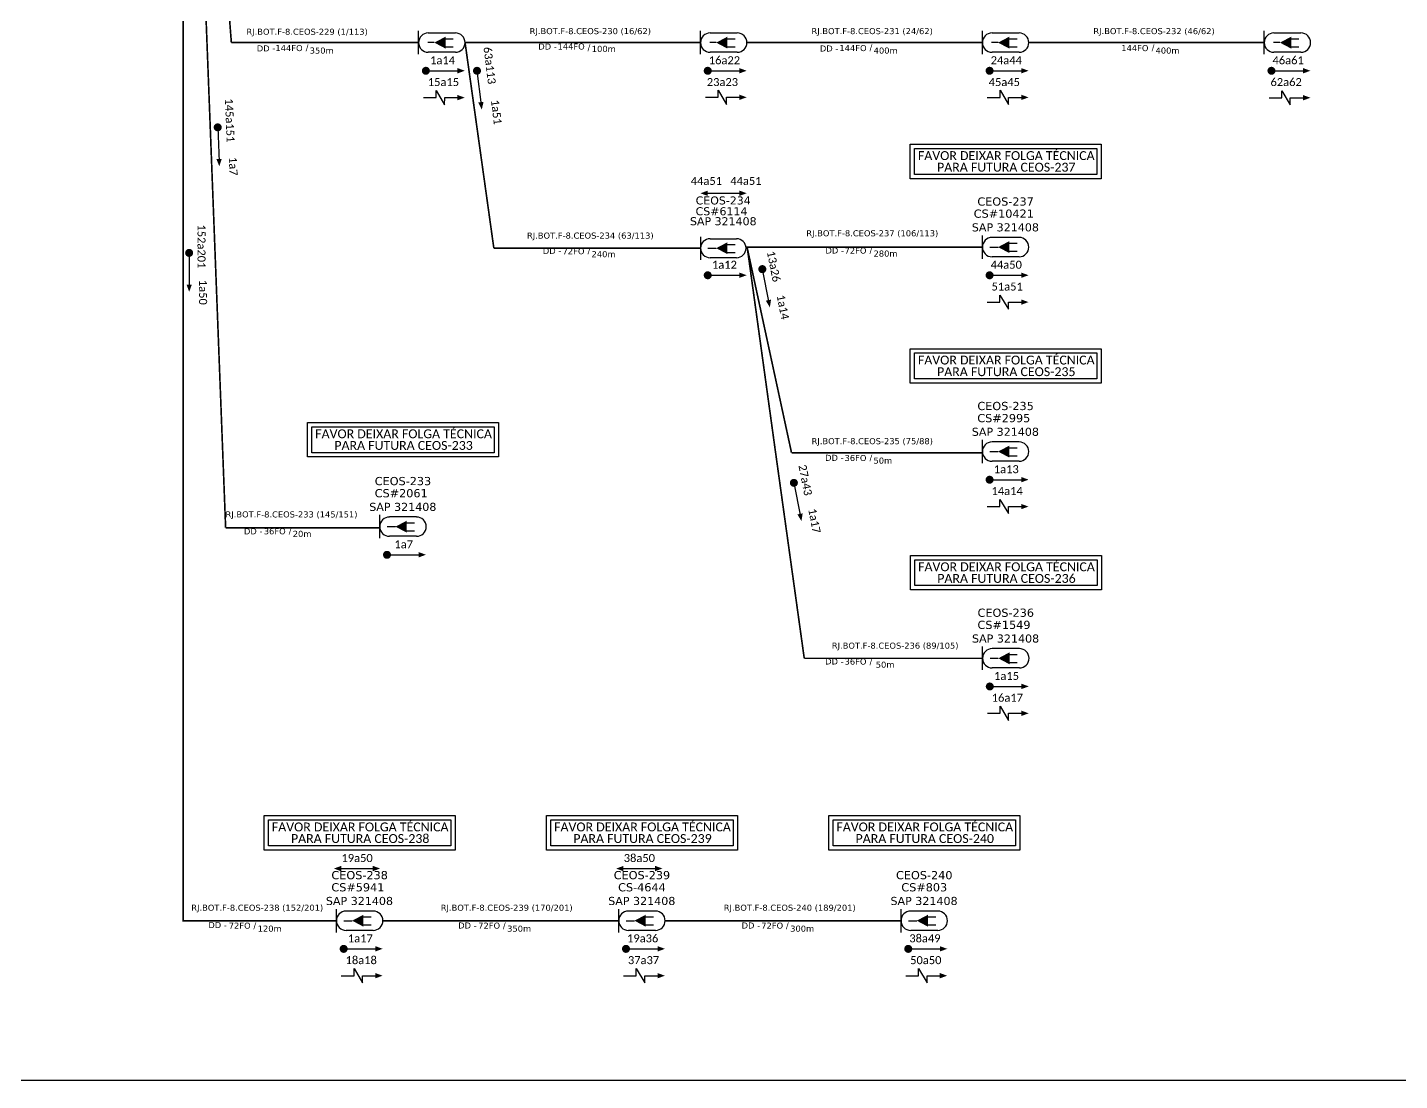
# Model space of a CAD drawing. Extents: x 56439 to 57440, y 58743 to 60492.
# Drawn here: x 56923.9 to 57263.5, y 59999 to 60259.6 of the extents above; entities that cross this region are included whole.
import ezdxf
from ezdxf.enums import TextEntityAlignment as Align

# ---------------------------------------------------------------- set-up
doc = ezdxf.new("R2010")
doc.units = 0
doc.layers.get('0').update_dxf_attribs({"linetype": 'CONTINUOUS'})
for name, color, linetype in [('20_4-CEOS', 1, 'CONTINUOUS'), ('20_5-CABO_AÉREO', 1, 'CONTINUOUS'), ('20_5-CEO', 1, 'CONTINUOUS'), ('40_1-ETIQUETAS', 1, 'CONTINUOUS'), ('SETA', 7, 'CONTINUOUS')]:
    doc.layers.add(name, color=color, linetype=linetype)
doc.styles.add('SIREDIT', font='verdana.ttf')

msp = doc.modelspace()

# ---------------------------------------------------------------- linework, layer by layer
at = {"color": 6, "linetype": 'BYBLOCK'}
msp.add_lwpolyline([(56595.93, 60491.86), (57439.51, 60491.86), (57439.51, 59998.98), (56595.93, 59998.98)], close=True, dxfattribs=at)
at = {"color": 0, "const_width": 0.99}
for points in [[(57022.06, 60248.86, 1), (57023.05, 60248.86, 1)], [(57035.15, 60249.35, 1), (57035.27, 60248.37, 1)], [(57091.82, 60248.86, 1), (57092.81, 60248.86, 1)], [(57161.58, 60248.86, 1), (57162.57, 60248.86, 1)], [(57231.34, 60248.86, 1), (57232.33, 60248.86, 1)], [(56971.01, 60235.36, 1), (56971.06, 60234.37, 1)], [(56963.97, 60204.29, 1), (56963.97, 60203.3, 1)], [(57091.82, 60198.26, 1), (57092.81, 60198.26, 1)], [(57105.73, 60200.27, 1), (57105.92, 60199.29, 1)], [(57161.58, 60198.26, 1), (57162.57, 60198.26, 1)], [(57113.54, 60147.38, 1), (57113.73, 60146.41, 1)], [(57161.58, 60147.66, 1), (57162.57, 60147.66, 1)], [(57012.45, 60129.08, 1), (57013.44, 60129.08, 1)], [(57161.63, 60096.5, 1), (57162.62, 60096.5, 1)], [(57001.72, 60031.57, 1), (57002.71, 60031.57, 1)], [(57071.59, 60031.57, 1), (57072.58, 60031.57, 1)], [(57141.45, 60031.57, 1), (57142.44, 60031.57, 1)]]:
    msp.add_lwpolyline(points, format="xyb", close=True, dxfattribs=at)
at = {"color": 0}
for points in [[(57025.11, 60242.22), (57025.11, 60243.97), (57027.2, 60240.47), (57027.21, 60242.22)], [(57094.89, 60242.3), (57094.89, 60244.06), (57096.98, 60240.56), (57096.98, 60242.3)], [(57164.65, 60242.28), (57164.65, 60244.04), (57166.74, 60240.54), (57166.74, 60242.28)], [(57234.41, 60242.19), (57234.41, 60243.94), (57236.5, 60240.44), (57236.5, 60242.19)], [(57164.63, 60191.62), (57164.63, 60193.37), (57166.72, 60189.87), (57166.73, 60191.62)], [(57164.63, 60141.02), (57164.63, 60142.77), (57166.72, 60139.27), (57166.73, 60141.02)], [(57164.68, 60089.86), (57164.68, 60091.61), (57166.78, 60088.11), (57166.78, 60089.86)], [(57004.77, 60024.93), (57004.77, 60026.68), (57006.87, 60023.18), (57006.87, 60024.93)], [(57074.64, 60024.93), (57074.64, 60026.68), (57076.73, 60023.18), (57076.73, 60024.93)], [(57144.5, 60024.93), (57144.5, 60026.68), (57146.59, 60023.18), (57146.59, 60024.93)]]:
    msp.add_lwpolyline(points, dxfattribs=at)
at = {"color": 3, "ltscale": 9e-07}
for points in [[(57142.45, 60230.67), (57189.68, 60230.67), (57189.68, 60222.16), (57142.45, 60222.16)], [(57143.5, 60229.62), (57188.64, 60229.62), (57188.64, 60223.21), (57143.5, 60223.21)], [(57142.45, 60180.07), (57189.68, 60180.07), (57189.68, 60171.56), (57142.45, 60171.56)], [(57143.5, 60179.03), (57188.64, 60179.03), (57188.64, 60172.61), (57143.5, 60172.61)], [(56993.3, 60161.83), (57040.53, 60161.83), (57040.53, 60153.31), (56993.3, 60153.31)], [(56994.35, 60160.78), (57039.48, 60160.78), (57039.48, 60154.36), (56994.35, 60154.36)], [(57142.51, 60128.91), (57189.74, 60128.91), (57189.74, 60120.4), (57142.51, 60120.4)], [(57143.56, 60127.87), (57188.69, 60127.87), (57188.69, 60121.45), (57143.56, 60121.45)], [(56982.56, 60064.54), (57029.79, 60064.54), (57029.79, 60056.03), (56982.56, 60056.03)], [(56983.61, 60063.49), (57028.74, 60063.49), (57028.74, 60057.08), (56983.61, 60057.08)], [(57052.43, 60064.54), (57099.66, 60064.54), (57099.66, 60056.03), (57052.43, 60056.03)], [(57053.47, 60063.49), (57098.61, 60063.49), (57098.61, 60057.08), (57053.47, 60057.08)], [(57122.29, 60064.54), (57169.52, 60064.54), (57169.52, 60056.03), (57122.29, 60056.03)], [(57123.34, 60063.49), (57168.47, 60063.49), (57168.47, 60057.08), (57123.34, 60057.08)]]:
    msp.add_lwpolyline(points, close=True, dxfattribs=at)
at = {"layer": '20_4-CEOS', "color": 7}
for p, q in [((57023.15, 60258.22), (57029.86, 60258.22)), ((57092.91, 60258.22), (57099.62, 60258.22)), ((57162.67, 60258.22), (57169.38, 60258.22)), ((57232.43, 60258.22), (57239.14, 60258.22)), ((57029.86, 60253.43), (57023.15, 60253.43)), ((57099.62, 60253.43), (57092.91, 60253.43)), ((57169.38, 60253.43), (57162.67, 60253.43)), ((57239.14, 60253.43), (57232.43, 60253.43))]:
    msp.add_line(p, q, dxfattribs=at)
at = {"layer": '20_4-CEOS', "color": 8}
for p, q in [((57169.38, 60207.62), (57162.67, 60207.62)), ((57169.38, 60202.84), (57162.67, 60202.84)), ((57169.38, 60157.03), (57162.67, 60157.03)), ((57169.38, 60152.24), (57162.67, 60152.24)), ((57020.25, 60138.45), (57013.54, 60138.45)), ((57020.25, 60133.66), (57013.54, 60133.66)), ((57169.44, 60105.87), (57162.72, 60105.87)), ((57169.44, 60101.08), (57162.72, 60101.08)), ((57009.53, 60040.93), (57002.81, 60040.93)), ((57079.39, 60040.93), (57072.68, 60040.93)), ((57149.25, 60040.93), (57142.54, 60040.93)), ((57009.53, 60036.14), (57002.81, 60036.14)), ((57079.39, 60036.14), (57072.68, 60036.14)), ((57149.25, 60036.14), (57142.54, 60036.14))]:
    msp.add_line(p, q, dxfattribs=at)
at = {"layer": '20_4-CEOS', "color": 7}
for points in [[(57020.76, 60252.94), (57020.76, 60258.71)], [(57027.3, 60256.78), (57029.34, 60256.78)], [(57090.52, 60252.94), (57090.52, 60258.71)], [(57097.06, 60256.78), (57099.1, 60256.78)], [(57160.28, 60252.94), (57160.28, 60258.71)], [(57166.82, 60256.78), (57168.86, 60256.78)], [(57230.04, 60252.94), (57230.04, 60258.71)], [(57236.58, 60256.78), (57238.62, 60256.78)], [(57024.65, 60255.83), (57023.04, 60255.83)], [(57027.3, 60254.79), (57029.34, 60254.79)], [(57094.41, 60255.83), (57092.8, 60255.83)], [(57097.06, 60254.79), (57099.1, 60254.79)], [(57164.17, 60255.83), (57162.56, 60255.83)], [(57166.82, 60254.79), (57168.86, 60254.79)], [(57233.93, 60255.83), (57232.32, 60255.83)], [(57236.58, 60254.79), (57238.62, 60254.79)], [(57097.06, 60205.91), (57099.1, 60205.91)], [(57092.38, 60204.96), (57094.41, 60204.96)], [(57097.06, 60203.92), (57099.1, 60203.92)]]:
    msp.add_lwpolyline(points, dxfattribs=at)
for points in [[(57024.65, 60255.83, 0, 2.95, 0), (57027.43, 60255.83, 2.95, 2.95, 0)], [(57094.41, 60255.83, 0, 2.95, 0), (57097.19, 60255.83, 2.95, 2.95, 0)], [(57164.17, 60255.83, 0, 2.95, 0), (57166.95, 60255.83, 2.95, 2.95, 0)], [(57233.93, 60255.83, 0, 2.95, 0), (57236.71, 60255.83, 2.95, 2.95, 0)], [(57094.41, 60204.96, 0, 2.95, 0), (57097.19, 60204.96, 2.95, 2.95, 0)]]:
    msp.add_lwpolyline(points, format="xyseb", dxfattribs=at)
at = {"layer": '20_4-CEOS', "color": 8}
for points in [[(57160.28, 60202.34), (57160.28, 60208.12)], [(57162.14, 60205.23), (57164.17, 60205.23)], [(57166.82, 60206.18), (57168.86, 60206.18)], [(57166.82, 60204.19), (57168.86, 60204.19)], [(57160.28, 60151.75), (57160.28, 60157.52)], [(57162.14, 60154.63), (57164.17, 60154.63)], [(57166.82, 60155.58), (57168.86, 60155.58)], [(57166.82, 60153.59), (57168.86, 60153.59)], [(57011.14, 60133.17), (57011.14, 60138.94)], [(57013, 60136.05), (57015.04, 60136.05)], [(57017.69, 60137), (57019.73, 60137)], [(57017.69, 60135.01), (57019.73, 60135.01)], [(57160.33, 60100.59), (57160.33, 60106.36)], [(57162.19, 60103.47), (57164.23, 60103.47)], [(57166.87, 60104.42), (57168.91, 60104.42)], [(57166.87, 60102.43), (57168.91, 60102.43)], [(57000.42, 60035.65), (57000.42, 60041.42)], [(57006.96, 60039.49), (57009, 60039.49)], [(57070.28, 60035.65), (57070.28, 60041.42)], [(57076.83, 60039.49), (57078.87, 60039.49)], [(57140.15, 60035.65), (57140.15, 60041.42)], [(57146.69, 60039.49), (57148.73, 60039.49)], [(57002.28, 60038.54), (57004.32, 60038.54)], [(57006.96, 60037.5), (57009, 60037.5)], [(57072.14, 60038.54), (57074.18, 60038.54)], [(57076.83, 60037.5), (57078.87, 60037.5)], [(57142, 60038.54), (57144.04, 60038.54)], [(57146.69, 60037.5), (57148.73, 60037.5)]]:
    msp.add_lwpolyline(points, dxfattribs=at)
for points in [[(57164.17, 60205.23, 0, 2.95, 0), (57166.95, 60205.23, 2.95, 2.95, 0)], [(57164.17, 60154.63, 0, 2.95, 0), (57166.95, 60154.63, 2.95, 2.95, 0)], [(57015.04, 60136.05, 0, 2.95, 0), (57017.81, 60136.05, 2.95, 2.95, 0)], [(57164.23, 60103.47, 0, 2.95, 0), (57167, 60103.47, 2.95, 2.95, 0)], [(57004.32, 60038.54, 0, 2.95, 0), (57007.09, 60038.54, 2.95, 2.95, 0)], [(57074.18, 60038.54, 0, 2.95, 0), (57076.95, 60038.54, 2.95, 2.95, 0)], [(57144.04, 60038.54, 0, 2.95, 0), (57146.81, 60038.54, 2.95, 2.95, 0)]]:
    msp.add_lwpolyline(points, format="xyseb", dxfattribs=at)
at = {"layer": '20_4-CEOS', "color": 7}
for centre, start, end in [((57023.15, 60255.83), 90, 270), ((57029.86, 60255.83), 270, 90), ((57092.91, 60255.83), 90, 270), ((57099.62, 60255.83), 270, 90), ((57162.67, 60255.83), 90, 270), ((57169.38, 60255.83), 270, 90), ((57232.43, 60255.83), 90, 270), ((57239.14, 60255.83), 270, 90)]:
    msp.add_arc(centre, 2.39, start, end, dxfattribs=at)
at = {"layer": '20_4-CEOS', "color": 8}
for centre, start, end in [((57162.67, 60205.23), 90, 270), ((57169.38, 60205.23), 270, 90), ((57162.67, 60154.63), 90, 270), ((57169.38, 60154.63), 270, 90), ((57013.54, 60136.05), 90, 270), ((57020.25, 60136.05), 270, 90), ((57162.72, 60103.47), 90, 270), ((57169.44, 60103.47), 270, 90), ((57002.81, 60038.54), 90, 270), ((57009.53, 60038.54), 270, 90), ((57072.68, 60038.54), 90, 270), ((57079.39, 60038.54), 270, 90), ((57142.54, 60038.54), 90, 270), ((57149.25, 60038.54), 270, 90)]:
    msp.add_arc(centre, 2.39, start, end, dxfattribs=at)
at = {"layer": '20_5-CABO_AÉREO', "color": 7, "ltscale": 50, "const_width": 0.4}
for points in [[(56962.5, 60408.09), (56962.48, 60038.54)], [(56962.53, 60408.09), (56973, 60135.77), (56973, 60135.77)], [(56974.42, 60255.83), (57020.76, 60255.83)], [(57032.26, 60255.83), (57090.52, 60255.83)], [(57032.26, 60255.83), (57032.26, 60255.83), (57039.38, 60204.95)], [(57102.02, 60255.83), (57160.28, 60255.83)], [(57171.78, 60255.83), (57230.04, 60255.83)], [(57039.38, 60204.95), (57090.53, 60204.95)], [(57102.08, 60205.23), (57102.05, 60205.23), (57113.05, 60154.35)], [(57102.02, 60205.23), (57160.28, 60205.23)], [(57102.08, 60205.23), (57109.11, 60154.35), (57116.2, 60103.47)], [(57113.05, 60154.35), (57160.29, 60154.35)], [(56973, 60135.77), (57011.14, 60135.77)], [(57116.2, 60103.47), (57160.33, 60103.47)], [(56962.27, 60038.54), (57000.42, 60038.54)], [(57011.92, 60038.54), (57070.28, 60038.54)], [(57081.78, 60038.54), (57140.15, 60038.54)]]:
    msp.add_lwpolyline(points, dxfattribs=at)
at = {"layer": '20_5-CABO_AÉREO', "ltscale": 50, "const_width": 0.4}
for points in [[(56973, 60135.77), (56973, 60135.77), (56973, 60135.77)], [(56973, 60135.77), (57011.14, 60135.77)]]:
    msp.add_lwpolyline(points, dxfattribs=at)
at = {"layer": '20_5-CEO', "color": 7}
for p, q in [((57092.88, 60207.29), (57099.45, 60207.29)), ((57099.45, 60202.61), (57092.88, 60202.61))]:
    msp.add_line(p, q, dxfattribs=at)
msp.add_lwpolyline([(57090.53, 60207.77), (57090.53, 60202.12)], dxfattribs=at)
for centre, start, end in [((57092.88, 60204.95), 90, 270), ((57099.45, 60204.95), 270, 90)]:
    msp.add_arc(centre, 2.34, start, end, dxfattribs=at)
at = {"layer": '40_1-ETIQUETAS', "color": 7, "const_width": 0.4}
for points in [[(56962.53, 60408.09), (56974.42, 60255.83)], [(56974.42, 60239.32), (56974.42, 60239.32)]]:
    msp.add_lwpolyline(points, dxfattribs=at)
at = {"layer": 'SETA', "color": 0}
for points in [[(57022.56, 60248.86), (57031.07, 60248.86)], [(57035.21, 60248.86), (57036.25, 60240.41)], [(57092.32, 60248.86), (57100.83, 60248.86)], [(57162.08, 60248.86), (57170.59, 60248.86)], [(57231.84, 60248.86), (57240.35, 60248.86)], [(57021.95, 60242.22), (57025.11, 60242.22)], [(57027.21, 60242.22), (57030.37, 60242.22)], [(57091.73, 60242.3), (57094.89, 60242.3)], [(57096.98, 60242.3), (57100.14, 60242.3)], [(57161.49, 60242.28), (57164.65, 60242.28)], [(57166.74, 60242.28), (57169.9, 60242.28)], [(57231.25, 60242.19), (57234.41, 60242.19)], [(57236.5, 60242.19), (57239.66, 60242.19)], [(56971.03, 60234.87), (56971.39, 60226.36)], [(57092.33, 60218.55), (57100.84, 60218.55)], [(56963.97, 60203.79), (56963.97, 60195.28)], [(57105.82, 60199.78), (57107.46, 60191.43)], [(57092.32, 60198.26), (57100.83, 60198.26)], [(57162.08, 60198.26), (57170.59, 60198.26)], [(57161.47, 60191.62), (57164.63, 60191.62)], [(57166.73, 60191.62), (57169.89, 60191.62)], [(57162.08, 60147.66), (57170.59, 60147.66)], [(57113.64, 60146.89), (57115.28, 60138.54)], [(57161.47, 60141.02), (57164.63, 60141.02)], [(57166.73, 60141.02), (57169.89, 60141.02)], [(57012.94, 60129.08), (57021.45, 60129.08)], [(57162.13, 60096.5), (57170.64, 60096.5)], [(57161.52, 60089.86), (57164.68, 60089.86)], [(57166.78, 60089.86), (57169.94, 60089.86)], [(57001.6, 60051.44), (57010.11, 60051.44)], [(57071.46, 60051.44), (57079.98, 60051.44)], [(57002.22, 60031.57), (57010.73, 60031.57)], [(57072.08, 60031.57), (57080.59, 60031.57)], [(57141.94, 60031.57), (57150.45, 60031.57)], [(57001.61, 60024.93), (57004.77, 60024.93)], [(57006.87, 60024.93), (57010.03, 60024.93)], [(57071.48, 60024.93), (57074.64, 60024.93)], [(57076.73, 60024.93), (57079.89, 60024.93)], [(57141.34, 60024.93), (57144.5, 60024.93)], [(57146.59, 60024.93), (57149.75, 60024.93)]]:
    msp.add_lwpolyline(points, dxfattribs=at)
for points in [[(57030.38, 60249.53), (57032.2, 60248.87), (57030.38, 60248.21)], [(57100.14, 60249.53), (57101.96, 60248.87), (57100.14, 60248.21)], [(57169.9, 60249.53), (57171.72, 60248.87), (57169.9, 60248.21)], [(57239.66, 60249.53), (57241.48, 60248.87), (57239.66, 60248.21)], [(57030.37, 60242.88), (57032.18, 60242.22), (57030.37, 60241.56)], [(57100.14, 60242.96), (57101.96, 60242.3), (57100.14, 60241.64)], [(57169.9, 60242.94), (57171.72, 60242.28), (57169.9, 60241.62)], [(57239.66, 60242.85), (57241.48, 60242.19), (57239.66, 60241.53)], [(57036.83, 60241.17), (57036.4, 60239.29), (57035.52, 60241.01)], [(56972.03, 60227.07), (56971.45, 60225.23), (56970.71, 60227.02)], [(57092.33, 60217.89), (57090.52, 60218.55), (57092.33, 60219.21)], [(57100.16, 60219.22), (57101.97, 60218.56), (57100.16, 60217.9)], [(57100.14, 60198.93), (57101.96, 60198.27), (57100.14, 60197.61)], [(57169.9, 60198.93), (57171.72, 60198.27), (57169.9, 60197.61)], [(56964.64, 60195.97), (56963.98, 60194.15), (56963.32, 60195.97)], [(57107.99, 60192.23), (57107.69, 60190.32), (57106.7, 60191.97)], [(57169.89, 60192.28), (57171.7, 60191.62), (57169.89, 60190.96)], [(57169.9, 60148.34), (57171.72, 60147.68), (57169.9, 60147.02)], [(57169.89, 60141.68), (57171.7, 60141.02), (57169.89, 60140.36)], [(57115.81, 60139.34), (57115.51, 60137.43), (57114.51, 60139.09)], [(57020.77, 60129.76), (57022.58, 60129.1), (57020.77, 60128.44)], [(57169.96, 60097.18), (57171.77, 60096.52), (57169.96, 60095.86)], [(57169.94, 60090.52), (57171.75, 60089.86), (57169.94, 60089.2)], [(57001.6, 60052.1), (56999.79, 60051.44), (57001.6, 60050.78)], [(57009.43, 60052.11), (57011.24, 60051.45), (57009.43, 60050.79)], [(57071.46, 60052.1), (57069.65, 60051.44), (57071.46, 60050.78)], [(57079.29, 60052.11), (57081.11, 60051.45), (57079.29, 60050.79)], [(57010.05, 60032.24), (57011.86, 60031.58), (57010.05, 60030.92)], [(57079.91, 60032.24), (57081.72, 60031.58), (57079.91, 60030.92)], [(57149.77, 60032.24), (57151.59, 60031.58), (57149.77, 60030.92)], [(57010.03, 60025.59), (57011.84, 60024.93), (57010.03, 60024.27)], [(57079.89, 60025.59), (57081.71, 60024.93), (57079.89, 60024.27)], [(57149.75, 60025.59), (57151.57, 60024.93), (57149.75, 60024.27)]]:
    msp.add_solid(points, dxfattribs=at)

# ---------------------------------------------------------------- texts
at = {"color": 0, "char_height": 1.98, "width": 25.1052, "attachment_point": 5}
for s, insert, rotation in [('{\\fCalibri|b0|i0|c0|p34;\\C7;63a113}', (57038.35, 60250.18), 277.0192), ('{\\fCalibri|b0|i0|c0|p34;\\C7;145a151}', (56974.02, 60236.6), 272.3651), ('{\\fCalibri|b0|i0|c0|p34;\\C7;1a51}', (57040, 60238.62), 277.0192), ('{\\fCalibri|b0|i0|c0|p34;\\C7;1a7}', (56974.87, 60225.25), 272.3651), ('{\\fCalibri|b0|i0|c0|p34;\\C7;152a201}', (56967.02, 60205.4), 270), ('{\\fCalibri|b0|i0|c0|p34;\\C7;13a26}', (57108.65, 60200.45), 281.1141), ('{\\fCalibri|b0|i0|c0|p34;\\C7;1a50}', (56967.41, 60194.03), 270), ('{\\fCalibri|b0|i0|c0|p34;\\C7;1a14}', (57110.92, 60190.38), 281.1141), ('{\\fCalibri|b0|i0|c0|p34;\\C7;27a43}', (57116.46, 60147.57), 281.1141), ('{\\fCalibri|b0|i0|c0|p34;\\C7;1a17}', (57118.73, 60137.49), 281.1141)]:
    msp.add_mtext(s, dxfattribs=dict(at, insert=insert, rotation=rotation))
for s, insert in [('{\\fCalibri|b0|i0|c0|p34;\\C7;1a14}', (57026.69, 60251.46)), ('{\\fCalibri|b0|i0|c0|p34;\\C7;16a22}', (57096.45, 60251.46)), ('{\\fCalibri|b0|i0|c0|p34;\\C7;24a44}', (57166.2, 60251.46)), ('{\\fCalibri|b0|i0|c0|p34;\\C7;46a61}', (57235.96, 60251.46)), ('{\\fCalibri|b0|i0|c0|p34;\\C7;15a15}', (57026.9, 60246.06)), ('{\\fCalibri|b0|i0|c0|p34;\\C7;23a23}', (57095.95, 60246.06)), ('{\\fCalibri|b0|i0|c0|p34;\\C7;45a45}', (57165.71, 60246.06)), ('{\\fCalibri|b0|i0|c0|p34;\\C7;62a62}', (57235.47, 60246.06)), ('{\\fCalibri|b0|i0|c0|p34;\\C7;44a51}', (57091.98, 60221.6)), ('{\\fCalibri|b0|i0|c0|p34;\\C7;44a51}', (57101.77, 60221.6)), ('{\\fCalibri|b0|i0|c0|p34;\\C7;1a12}', (57096.45, 60200.86)), ('{\\fCalibri|b0|i0|c0|p34;\\C7;44a50}', (57166.2, 60200.86)), ('{\\fCalibri|b0|i0|c0|p34;\\C7;51a51}', (57166.42, 60195.46)), ('{\\fCalibri|b0|i0|c0|p34;\\C7;1a13}', (57166.2, 60150.26)), ('{\\fCalibri|b0|i0|c0|p34;\\C7;14a14}', (57166.42, 60144.87)), ('{\\fCalibri|b0|i0|c0|p34;\\C7;1a7}', (57017.07, 60131.68)), ('{\\fCalibri|b0|i0|c0|p34;\\C7;1a15}', (57166.26, 60099.1)), ('{\\fCalibri|b0|i0|c0|p34;\\C7;16a17}', (57166.47, 60093.71)), ('{\\fCalibri|b0|i0|c0|p34;\\C7;19a50}', (57005.53, 60054.04)), ('{\\fCalibri|b0|i0|c0|p34;\\C7;38a50}', (57075.39, 60054.04)), ('{\\fCalibri|b0|i0|c0|p34;\\C7;1a17}', (57006.35, 60034.17)), ('{\\fCalibri|b0|i0|c0|p34;\\C7;19a36}', (57076.21, 60034.17)), ('{\\fCalibri|b0|i0|c0|p34;\\C7;38a49}', (57146.07, 60034.17)), ('{\\fCalibri|b0|i0|c0|p34;\\C7;18a18}', (57006.56, 60028.77)), ('{\\fCalibri|b0|i0|c0|p34;\\C7;37a37}', (57076.43, 60028.77)), ('{\\fCalibri|b0|i0|c0|p34;\\C7;50a50}', (57146.29, 60028.77))]:
    msp.add_mtext(s, dxfattribs=dict(at, insert=insert))
at = {"color": 7, "char_height": 2.2, "width": 46.8706, "attachment_point": 5}
for s, insert in [('{\\fCalibri|b0|i0|c0|p34;FAVOR DEIXAR FOLGA TÉCNICA}', (57166.2, 60227.86)), ('{\\fCalibri|b0|i0|c0|p34;PARA FUTURA CEOS-237}', (57166.2, 60224.99)), ('{\\fCalibri|b0|i0|c0|p34;FAVOR DEIXAR FOLGA TÉCNICA}', (57166.2, 60177.27)), ('{\\fCalibri|b0|i0|c0|p34;PARA FUTURA CEOS-235}', (57166.2, 60174.39)), ('{\\fCalibri|b0|i0|c0|p34;FAVOR DEIXAR FOLGA TÉCNICA}', (57017.04, 60159.02)), ('{\\fCalibri|b0|i0|c0|p34;PARA FUTURA CEOS-233}', (57017.04, 60156.14)), ('{\\fCalibri|b0|i0|c0|p34;FAVOR DEIXAR FOLGA TÉCNICA}', (57166.25, 60126.11)), ('{\\fCalibri|b0|i0|c0|p34;PARA FUTURA CEOS-236}', (57166.25, 60123.23)), ('{\\fCalibri|b0|i0|c0|p34;FAVOR DEIXAR FOLGA TÉCNICA}', (57006.3, 60061.73)), ('{\\fCalibri|b0|i0|c0|p34;FAVOR DEIXAR FOLGA TÉCNICA}', (57076.17, 60061.73)), ('{\\fCalibri|b0|i0|c0|p34;FAVOR DEIXAR FOLGA TÉCNICA}', (57146.03, 60061.73)), ('{\\fCalibri|b0|i0|c0|p34;PARA FUTURA CEOS-238}', (57006.3, 60058.86)), ('{\\fCalibri|b0|i0|c0|p34;PARA FUTURA CEOS-239}', (57076.17, 60058.86)), ('{\\fCalibri|b0|i0|c0|p34;PARA FUTURA CEOS-240}', (57146.03, 60058.86))]:
    msp.add_mtext(s, dxfattribs=dict(at, insert=insert))
at = {"layer": '20_4-CEOS', "color": 7, "style": 'SIREDIT'}
for s, height, p in [('CEOS-234', 1.977, (57096.14, 60215.79)), ('CEOS-237', 2.028, (57166.03, 60215.5)), ('CS#10421 ', 2.028, (57166.03, 60212.5)), ('SAP 321408', 2, (57165.98, 60209.12)), ('CEOS-235', 2.028, (57166.03, 60164.9)), ('CS#2995 ', 2.028, (57166.03, 60161.9)), ('SAP 321408', 2, (57165.98, 60158.53)), ('CEOS-233', 2.028, (57016.89, 60146.32)), ('CS#2061 ', 2.028, (57016.89, 60143.32)), ('SAP 321408', 2, (57016.85, 60139.95)), ('CEOS-236', 2.028, (57166.08, 60113.74)), ('CS#1549 ', 2.028, (57166.08, 60110.74)), ('SAP 321408', 2, (57166.03, 60107.37)), ('CEOS-238', 2.028, (57006.17, 60048.8)), ('CEOS-239', 2.028, (57076.03, 60048.8)), ('CEOS-240', 2.028, (57145.9, 60048.8)), ('CS#5941 ', 2.028, (57006.17, 60045.8)), ('CS-4644', 2.028, (57076.03, 60045.8)), ('CS#803', 2.028, (57145.9, 60045.8)), ('SAP 321408', 2, (57006.12, 60042.43)), ('SAP 321408', 2, (57075.99, 60042.43)), ('SAP 321408', 2, (57145.85, 60042.43))]:
    msp.add_text(s, height=height, dxfattribs=at).set_placement(p, align=Align.CENTER)
at = {"layer": '20_5-CEO', "color": 7, "style": 'SIREDIT'}
for s, p in [('SAP 321408', (57096.16, 60210.64)), ('CS#6114 ', (57096.16, 60213.11))]:
    msp.add_text(s, height=1.985, dxfattribs=at).set_placement(p, align=Align.CENTER)
at = {"layer": '40_1-ETIQUETAS', "color": 7, "style": 'SIREDIT'}
for s, p in [('RJ.BOT.F-8.CEOS-230 (16/62)', (57063.25, 60257.93)), ('RJ.BOT.F-8.CEOS-231 (24/62)', (57133.01, 60257.93)), ('RJ.BOT.F-8.CEOS-229 (1/113) ', (56993.49, 60257.77))]:
    msp.add_text(s, height=1.5, dxfattribs=at).set_placement(p, align=Align.CENTER)
at = {"layer": '40_1-ETIQUETAS', "color": 0, "style": 'SIREDIT'}
for s, p in [('RJ.BOT.F-8.CEOS-232 (46/62)', (57202.77, 60257.93)), ('RJ.BOT.F-8.CEOS-234 (63/113)', (57063.25, 60207.33)), ('RJ.BOT.F-8.CEOS-237 (106/113)', (57133.04, 60207.9)), ('RJ.BOT.F-8.CEOS-235 (75/88)', (57133.03, 60156.46)), ('RJ.BOT.F-8.CEOS-233 (145/151)', (56989.3, 60138.33)), ('RJ.BOT.F-8.CEOS-236 (89/105)', (57138.7, 60105.86)), ('RJ.BOT.F-8.CEOS-238 (152/201)', (56980.82, 60041)), ('RJ.BOT.F-8.CEOS-239 (170/201)', (57042.56, 60041)), ('RJ.BOT.F-8.CEOS-240 (189/201)', (57112.61, 60041))]:
    msp.add_text(s, height=1.5, dxfattribs=at).set_placement(p, align=Align.CENTER)
for s, p in [('DD - ', (56985.94, 60253.65)), ('DD - ', (57055.61, 60254.11)), ('DD - ', (57125.3, 60253.63)), ('/', (57133.04, 60253.87)), ('144FO', (57201.39, 60253.73)), ('/', (57202.87, 60253.87)), ('/', (57063.26, 60203.61)), ('DD - ', (57126.68, 60203.64)), ('72FO', (57131.6, 60203.62)), ('/', (57133.05, 60203.75)), ('DD - ', (57056.73, 60203.55)), ('72FO', (57061.81, 60203.47)), ('DD - ', (57126.59, 60152.34)), ('36FO', (57131.59, 60152.29)), ('/', (57133.04, 60152.4)), ('DD - ', (56982.76, 60134.15)), ('36FO', (56987.86, 60134.16)), ('/', (56989.31, 60134.27)), ('DD - ', (57126.6, 60101.94)), ('36FO', (57131.6, 60101.92)), ('/', (57133.05, 60101.95)), ('DD - ', (56973.95, 60036.7)), ('72FO', (56979.19, 60036.57)), ('/', (56980.57, 60036.62)), ('DD - ', (57035.78, 60036.6)), ('72FO', (57040.93, 60036.57)), ('/', (57042.31, 60036.62)), ('DD - ', (57105.93, 60036.6)), ('72FO', (57110.98, 60036.57)), ('/', (57112.36, 60036.62))]:
    msp.add_text(s, height=1.5, dxfattribs=at).set_placement(p, align=Align.RIGHT)
at = {"layer": '40_1-ETIQUETAS', "color": 7, "style": 'SIREDIT'}
for s, p in [('144FO', (56992.05, 60253.73)), ('/', (56993.5, 60253.87)), ('144FO', (57061.87, 60254.12)), ('/', (57063.25, 60253.87)), ('144FO', (57131.63, 60253.73))]:
    msp.add_text(s, height=1.5, dxfattribs=at).set_placement(p, align=Align.RIGHT)
for s, p in [('350m', (56993.8, 60253.12)), ('100m', (57063.62, 60253.54))]:
    msp.add_text(s, height=1.5, dxfattribs=at).set_placement(p)
at = {"layer": '40_1-ETIQUETAS', "color": 0, "style": 'SIREDIT'}
for s, p in [('400m', (57133.38, 60253.12)), ('400m', (57203.14, 60253.12)), ('240m', (57063.56, 60202.73)), ('280m', (57133.35, 60202.88)), ('50m', (57133.34, 60151.65)), ('20m', (56989.61, 60133.52)), ('50m', (57133.9, 60101.16)), ('120m', (56980.93, 60035.83)), ('350m', (57042.67, 60035.83)), ('300m', (57112.72, 60035.83))]:
    msp.add_text(s, height=1.5, dxfattribs=at).set_placement(p)

doc.saveas('drawing.dxf')
